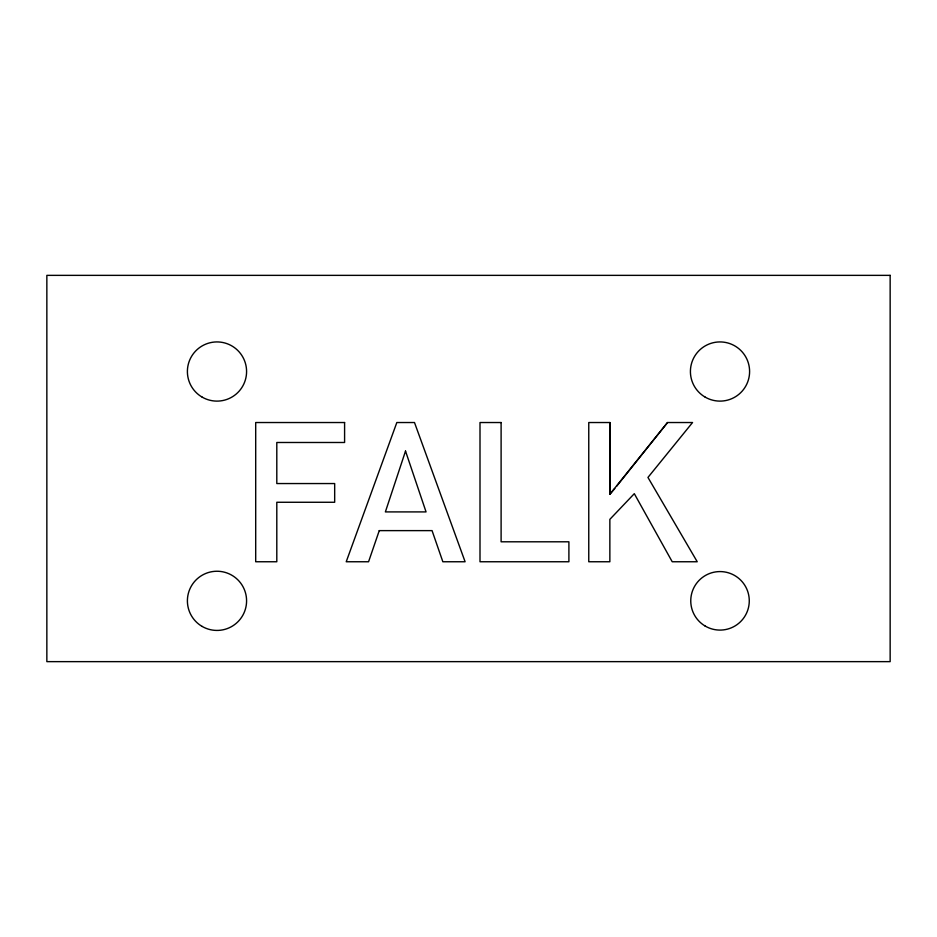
<?xml version="1.0" encoding="UTF-8"?>
<svg xmlns="http://www.w3.org/2000/svg" width="937" height="937" viewBox="0 0 937 937"><rect width="100%" height="100%" fill="white"/><g stroke="black" fill="none" stroke-linecap="round" stroke-linejoin="round"><path stroke-width="1.41" d="M609.858 494.244L667.531 422.528L692.548 422.528L647.959 477.437L697.233 561.755L672.216 561.755L634.302 493.67L609.858 519.356L609.858 561.755L588.764 561.755L588.764 422.528L609.858 422.528L609.858 494.244L614.789 488.552M616.605 486.28L667.531 422.528M609.858 422.528L610.245 494.244M405.522 451.084L385.376 511.907L426.054 511.907L405.522 451.084M379.262 530.623L368.569 561.755L346.221 561.755L396.831 422.528L414.494 422.528L465.103 561.755L442.85 561.755L432.062 530.623L379.262 530.623M890.15 275.361L46.85 275.361L46.85 661.639L890.15 661.639L890.15 275.361M344.593 422.528L255.696 422.528L255.696 561.755L276.802 561.755L276.802 502.267L334.673 502.267L334.673 483.551L276.802 483.551L276.802 442.487L344.593 442.487L344.593 422.528M501.108 422.528L480.002 422.528L480.002 561.755L568.9 561.755L568.9 541.797L501.108 541.797L501.108 422.528M705.174 397.124A29.586 29.586 0 0 0 749.6 371.567A29.586 29.586 0 0 0 705.256 345.87A29.586 29.586 0 0 0 705.174 397.124M202.193 397.147A29.586 29.586 0 0 0 246.583 371.52A29.586 29.586 0 0 0 202.193 345.894A29.586 29.586 0 0 0 202.193 397.147M705.046 625.975A29.258 29.258 0 0 0 749.272 601.238A29.258 29.258 0 0 0 705.725 575.306A29.258 29.258 0 0 0 705.046 625.975M202.123 626.42A29.586 29.586 0 0 0 246.583 600.922A29.586 29.586 0 0 0 202.275 575.166A29.586 29.586 0 0 0 202.123 626.42"/></g></svg>
